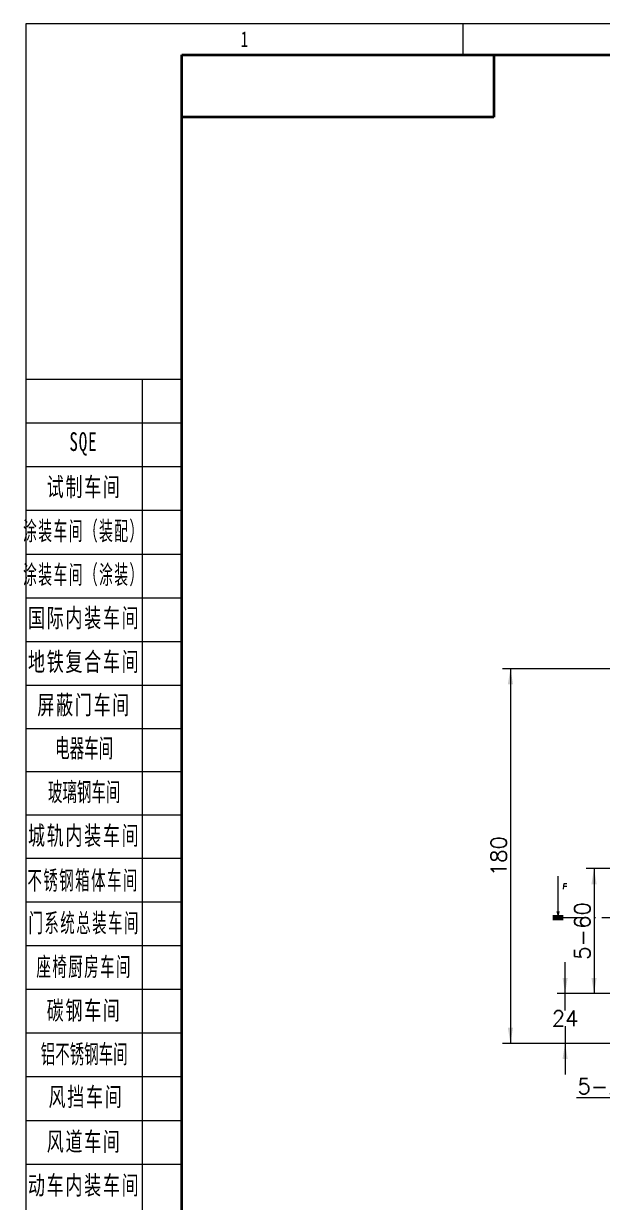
# Model space of a CAD drawing. Header units: millimetres. Extents: x -631 to 3210, y -446 to 2288.
# Drawn here: x -631 to -353, y 800 to 1366 of the extents above; entities that cross this region are included whole.
import ezdxf
from ezdxf.enums import TextEntityAlignment as Align

# ---------------------------------------------------------------- set-up
doc = ezdxf.new("R2010")
doc.units = ezdxf.units.MM
doc.linetypes.add('DASHDOT', pattern=[18.5, 12, -3, 0.5, -3])
doc.layers.get('0').update_dxf_attribs({"lineweight": 18})
for name, color, linetype, lineweight in [('尺寸线层', 3, 'Continuous', 18), ('粗实线层', 7, 'Continuous', 35), ('细实线层', 7, 'Continuous', 18)]:
    doc.layers.add(name, color=color, linetype=linetype, lineweight=lineweight)
doc.styles.get("Standard").update_dxf_attribs({"font": 'txt.shx', "bigfont": 'gbcbig.shx'})
doc.styles.add('标准', font='', dxfattribs={"width": 0.667})
doc.styles.get('标准').set_extended_font_data('宋体')
doc.dimstyles.get("Standard").update_dxf_attribs({"dimscale": 3, "dimtxt": 0.18, "dimasz": 0.18, "dimexe": 0.18, "dimexo": 0.0625, "dimgap": 0.09, "dimtad": 0, "dimtih": 1, "dimtoh": 1, "dimdec": 4, "dimzin": 0, "dimdsep": 46, "dimtxsty": 'Standard', "dimcen": 0.09, "dimdle": 0.36, "dimadec": 0, "dimazin": 0, "dimtfac": 1, "dimtdec": 4, "dimtofl": 0, "dimtmove": 0, "dimatfit": 3, "dimfxl": 0, "dimtolj": 1, "dimtzin": 0, "dimarcsym": 0})

# ---------------------------------------------------------------- blocks, each defined once
blk = doc.blocks.new('*X2')
at = {"layer": '尺寸线层', "linetype": 'Continuous'}
for p, q in [((-185, 91.49), (-210, 91.49)), ((-191.37, 91.49), (-191.37, -90.21)), ((-185, 84.49), (-210, 84.49)), ((-185, 77.49), (-210, 77.49)), ((-185, 70.49), (-210, 70.49)), ((-185, 63.49), (-210, 63.49)), ((-185, 56.49), (-210, 56.49)), ((-185, 49.49), (-210, 49.49)), ((-185, 42.49), (-210, 42.49)), ((-185, 35.56), (-210, 35.56)), ((-185, 35.56), (-210, 35.56)), ((-185, 28.64), (-210, 28.64)), ((-185, 28.64), (-210, 28.64)), ((-185, 21.71), (-210, 21.71)), ((-185, 21.71), (-210, 21.71)), ((-185, 14.79), (-210, 14.79)), ((-185, 7.79), (-210, 7.79)), ((-185, 0.79), (-210, 0.79)), ((-185, -6.21), (-210, -6.21)), ((-185, -13.21), (-210, -13.21)), ((-185, -20.21), (-210, -20.21)), ((-185, -27.21), (-210, -27.21)), ((-185, -34.21), (-210, -34.21))]:
    blk.add_line(p, q, dxfattribs=at)
at = {"layer": '粗实线层'}
for p, q in [((-185, -143.5), (-185, 143.5)), ((-185, 143.5), (205, 143.5)), ((-135, 143.5), (-135, 133.5)), ((-135, 133.5), (-185, 133.5))]:
    blk.add_line(p, q, dxfattribs=at)
at = {"layer": '细实线层'}
for p, q in [((-210, -148.5), (-210, 148.5)), ((-210, 148.5), (210, 148.5)), ((-140, 148.5), (-140, 143.5))]:
    blk.add_line(p, q, dxfattribs=at)
at = {"layer": '尺寸线层', "linetype": 'Continuous', "char_height": 3, "attachment_point": 5, "style": '标准'}
for s, insert, width, line_spacing_factor in [('\\T1.1;\\W0.667;SQE', (-200.8, 81.17), 31.0587, 0.47619), ('\\T1.1;\\W0.667;试制车间', (-200.68, 74.14), 31.0587, 0.57381), ('\\T1.1;\\W0.54149;涂装车间（装配）', (-200.73, 67.06), 27.5396, 0.574243), ('\\T1.1;\\W0.54149;涂装车间（涂装）', (-200.73, 60.06), 27.5396, 0.574243), ('\\T1.1;\\W0.667;国际内装车间', (-200.68, 53.14), 31.0587, 0.561905), ('\\T1.1;\\W0.667;地铁复合车间', (-200.68, 46.14), 31.0587, 0.561905), ('\\T1.1;\\W0.667;屏蔽门车间', (-200.68, 39.21), 31.0587, 0.561905), ('\\W1;{\\W0.567;\\T1;电器车间}', (-200.68, 32.29), 37.2629, 0.561905), ('\\W1;{\\W0.567;\\T1;玻璃钢车间}', (-200.68, 25.29), 37.2629, 0.564286), ('\\T1.1;城轨内装车间', (-200.68, 18.29), 18.6315, 1.15057), ('\\T1.1;{\\W0.567;不锈钢箱体车间}', (-200.85, 11.13), 18.6315, 1.15057), ('\\T1.1;{\\W0.567;门系统总装车间}', (-200.68, 4.29), 18.6315, 1.15057), ('\\T1.1;{\\W0.567;座椅厨房车间}', (-200.68, -2.71), 18.6315, 1.15057), ('\\T1.1;碳钢车间', (-200.68, -9.71), 18.6315, 1.15057), ('{\\W0.567;\\T1;铝不锈钢车间}', (-200.68, -16.71), 18.6315, 1.15057), ('\\T1.1;风挡车间', (-200.39, -23.55), 18.6315, 1.15057), ('\\T1.1;风道车间', (-200.68, -30.71), 18.6315, 1.15057), ('\\T1.1;动车内装车间', (-200.68, -37.71), 18.6315, 1.15057)]:
    blk.add_mtext(s, dxfattribs=dict(at, insert=insert, width=width, line_spacing_factor=line_spacing_factor))
at = {"layer": '尺寸线层', "style": '标准'}
for tag, height, width, p in [('T1', 2.5, 0.667, (-175, 146)), ('T2', 2.5, 0.667, (-105, 146)), ('T3', 2.5, 0.667, (-35, 146)), ('T4', 2.5, 0.667, (35, 146)), ('T5', 2.5, 0.667, (105, 146)), ('T6', 2.5, 0.667, (175, 146)), ('R1', 2.5, 0.667, (207.5, 111.38)), ('SQE', 3.5, 0.667, (-188.18, 80.99)), ('试制车间', 3.5, 0.28375, (-188.18, 73.99)), ('涂装车间（装配）', 3.5, 0.147264, (-188.18, 66.99)), ('涂装车间（涂装）', 3.5, 0.147264, (-188.18, 59.99)), ('国际内装车间', 3.5, 0.189302, (-188.18, 52.99)), ('地铁复合车间', 3.5, 0.186278, (-188.18, 46.02)), ('屏蔽门车间', 3.5, 0.225254, (-188.18, 39.14)), ('R2', 2.5, 0.667, (207.5, 37.12)), ('电器车间', 3.5, 0.292284, (-188.18, 32.21)), ('玻璃钢车间', 3.5, 0.225603, (-188.18, 25.29)), ('城轨内装车间', 3.5, 0.186278, (-188.18, 18.29)), ('不锈钢箱体车间', 3.5, 0.15932, (-188.18, 11.29)), ('门系统总装车间', 3.5, 0.161527, (-188.18, 4.29)), ('座椅厨房车间', 3.5, 0.186516, (-188.18, -2.71)), ('碳钢车间', 3.5, 0.28375, (-188.18, -9.71)), ('铝不锈钢车间', 3.5, 0.186397, (-188.18, -16.71)), ('风挡车间', 3.5, 0.284026, (-188.18, -23.71)), ('风道车间', 3.5, 0.284026, (-188.18, -30.71)), ('动车内装车间', 3.5, 0.186397, (-188.18, -37.71)), ('R3', 2.5, 0.667, (207.5, -37.12)), ('采购部', 3.5, 0.378308, (-188.18, -44.71)), ('检修服务部', 3.5, 0.223014, (-188.18, -51.71)), ('品管部', 3.5, 0.389426, (-188.18, -58.71)), ('生产保障部', 3.5, 0.223356, (-188.18, -65.71)), ('工业化部', 3.5, 0.281557, (-188.18, -72.71)), ('研发部', 3.5, 0.3788, (-188.18, -79.71)), ('旧底图总号', 3, 0.667, (-197.5, -100.5)), ('R4', 2.5, 0.667, (207.5, -111.38)), ('底图总号', 3, 0.667, (-197.5, -113.5)), ('签字', 3, 0.667, (-197.5, -126.5)), ('日期', 3, 0.667, (-197.5, -139.5)), ('B1', 2.5, 0.667, (-175, -146)), ('B2', 2.5, 0.667, (-105, -146)), ('B3', 2.5, 0.667, (-35, -146)), ('B4', 2.5, 0.667, (35, -146)), ('B5', 2.5, 0.667, (105, -146)), ('B6', 2.5, 0.667, (175, -146))]:
    blk.add_attdef(tag, text='', height=height, dxfattribs=dict(at, width=width)).set_placement(p, align=Align.MIDDLE_CENTER)
at = {"layer": '尺寸线层', "style": '标准', "width": 0.667}
blk.add_attdef('图号', text='', height=5.33, rotation=180, dxfattribs=at).set_placement((-160, 138.5), align=Align.MIDDLE_CENTER)
blk = doc.blocks.new('*X14')
at = {"layer": '尺寸线层', "linetype": 'Continuous'}
for points in [[(-397.04, 1056.51), (-395.79, 1049.01), (-398.29, 1049.01)], [(-397.04, 876.51), (-395.79, 884.01), (-398.29, 884.01)]]:
    blk.add_hatch(color=0, dxfattribs=at).paths.add_polyline_path(points, flags=0)
at = {"layer": '尺寸线层', "color": 0, "linetype": 'Continuous'}
for p, q in [((-346.47, 1056.51), (-400.79, 1056.51)), ((-397.04, 1056.51), (-397.04, 876.51)), ((-346.47, 876.51), (-400.79, 876.51))]:
    blk.add_line(p, q, dxfattribs=at)
at = {"layer": '尺寸线层', "color": 0, "insert": (-402.66, 966.51), "char_height": 7.5, "width": 36.4286, "attachment_point": 5, "rotation": 90}
blk.add_mtext('180', dxfattribs=at)
blk = doc.blocks.new('*X158')
at = {"layer": '尺寸线层', "linetype": 'Continuous'}
for points in [[(-356.85, 960.51), (-355.6, 953.01), (-358.1, 953.01)], [(-356.85, 900.51), (-355.6, 908.01), (-358.1, 908.01)]]:
    blk.add_hatch(color=0, dxfattribs=at).paths.add_polyline_path(points, flags=0)
at = {"layer": '尺寸线层', "color": 0, "linetype": 'Continuous'}
for p, q in [((-322.97, 960.51), (-360.6, 960.51)), ((-356.85, 960.51), (-356.85, 900.51)), ((-322.97, 900.51), (-360.6, 900.51))]:
    blk.add_line(p, q, dxfattribs=at)
at = {"layer": '尺寸线层', "color": 0, "insert": (-362.47, 930.51), "char_height": 7.5, "width": 57.1429, "attachment_point": 5, "rotation": 90}
blk.add_mtext('5-60', dxfattribs=at)
blk = doc.blocks.new('*X159')
at = {"layer": '尺寸线层', "linetype": 'Continuous'}
for points in [[(-326.09, 850.31), (-333.59, 849.06), (-333.59, 851.56)], [(-298.09, 850.31), (-290.59, 849.06), (-290.59, 851.56)]]:
    blk.add_hatch(color=0, dxfattribs=at).paths.add_polyline_path(points, flags=0)
at = {"layer": '尺寸线层', "color": 0, "linetype": 'Continuous'}
for p, q in [((-326.09, 903.64), (-326.09, 846.56)), ((-298.09, 903.64), (-298.09, 846.56)), ((-283.09, 850.31), (-365.27, 850.31))]:
    blk.add_line(p, q, dxfattribs=at)
at = {"layer": '尺寸线层', "color": 0, "insert": (-350.98, 855.93), "char_height": 7.5, "width": 57.1429, "attachment_point": 5}
blk.add_mtext('5-28', dxfattribs=at)
blk = doc.blocks.new('*X210')
at = {"layer": '尺寸线层', "linetype": 'Continuous'}
for points in [[(-370.75, 900.51), (-369.5, 908.01), (-372, 908.01)], [(-370.75, 876.51), (-369.5, 869.01), (-372, 869.01)]]:
    blk.add_hatch(color=0, dxfattribs=at).paths.add_polyline_path(points, flags=0)
at = {"layer": '尺寸线层', "color": 0, "linetype": 'Continuous'}
for p, q in [((-370.75, 892.26), (-370.75, 915.51)), ((-322.97, 900.51), (-374.5, 900.51)), ((-370.75, 884.76), (-370.75, 861.51)), ((-346.47, 876.51), (-374.5, 876.51))]:
    blk.add_line(p, q, dxfattribs=at)
at = {"layer": '尺寸线层', "color": 0, "insert": (-370.75, 888.51), "char_height": 7.5, "width": 25, "attachment_point": 5}
blk.add_mtext('24', dxfattribs=at)

msp = doc.modelspace()

# ---------------------------------------------------------------- hatches: boundary and pattern name
at = {"lineweight": 13}
msp.add_hatch(color=7, dxfattribs=at).paths.add_polyline_path([(-374.935, 939.92), (-374.131, 936.92), (-373.327, 939.92)], flags=0)

# ---------------------------------------------------------------- linework, layer by layer
at = {"color": 7, "lineweight": 13}
msp.add_line((-374.131, 936.92), (-374.131, 956.92), dxfattribs=at)
at = {"color": 7, "lineweight": 100, "ltscale": 0.125}
msp.add_line((-376.631, 936.92), (-371.631, 936.92), dxfattribs=at)
at = {"color": 7, "linetype": 'DASHDOT', "lineweight": 13}
msp.add_line((-371.631, 936.92), (-64.301, 936.92), dxfattribs=at)
at = {"color": 7, "lineweight": 13}
for points in [[(-371.506, 950.604), (-371.366, 952.179), (-371.261, 953.404), (-369.861, 953.404)], [(-371.366, 952.109), (-369.966, 952.109)]]:
    msp.add_lwpolyline(points, dxfattribs=at)

# ---------------------------------------------------------------- block references
ref = msp.add_blockref('*X2', (0, 921), dxfattribs=dict(xscale=3, yscale=3, zscale=3))
ref.add_attrib('T1', '1', dxfattribs={"layer": '尺寸线层', "height": 7.5, "style": '标准', "width": 0.667}).set_placement((-525, 1359), align=Align.MIDDLE_CENTER)

# ---------------------------------------------------------------- dimensions: what is measured, and where the dimension line sits
at = {"layer": '尺寸线层'}
for base, p1, p2, override, picture, middle in [((-397.035, 876.513), (-344.594, 1056.513), (-344.594, 876.513), {"dimtxt": 2.5, "dimasz": 2.5, "dimexe": 1.25, "dimexo": 0.625, "dimgap": 0.625, "dimtad": 1, "dimtih": 0, "dimtoh": 0, "dimdec": 2, "dimzin": 8, "dimdsep": 44, "dimsah": 1, "dimdle": 5, "dimtdec": 2, "dimtofl": 1, "dimatfit": 0, "dimtfill": 1, "dimtzin": 8}, '*X14', (-397.035, 966.513)), ((-356.849, 900.513), (-321.094, 960.513), (-321.094, 900.513), {"dimtxt": 2.5, "dimasz": 2.5, "dimexe": 1.25, "dimexo": 0.625, "dimgap": 0.625, "dimtad": 1, "dimtih": 0, "dimtoh": 0, "dimdec": 2, "dimzin": 8, "dimdsep": 44, "dimpost": '5-<>', "dimsah": 1, "dimdle": 5, "dimtdec": 2, "dimtofl": 1, "dimatfit": 0, "dimtfill": 1, "dimtzin": 8}, '*X158', (-356.849, 930.513))]:
    dim = msp.add_linear_dim(base=base, p1=p1, p2=p2, angle=90, dimstyle='Standard', override=override, dxfattribs=at)
    dim.commit()
    dim.dimension.update_dxf_attribs({"geometry": picture, "text_midpoint": middle})
dim = msp.add_linear_dim(base=(-370.753, 876.513), p1=(-321.094, 900.513), p2=(-344.594, 876.513), angle=270, dimstyle='Standard', override={"dimtxt": 2.5, "dimasz": 2.5, "dimexe": 1.25, "dimexo": 0.625, "dimgap": 0.625, "dimtad": 1, "dimdec": 2, "dimzin": 8, "dimdsep": 44, "dimsah": 1, "dimdle": 5, "dimtdec": 2, "dimtofl": 1, "dimatfit": 0, "dimtfill": 1, "dimtzin": 8}, dxfattribs=at)
dim.commit()
dim.dimension.update_dxf_attribs({"geometry": '*X210', "text_midpoint": (-370.753, 888.513), "dimtype": 160})
dim = msp.add_linear_dim(base=(-326.094, 850.309), p1=(-298.094, 905.513), p2=(-326.094, 905.513), dimstyle='Standard', override={"dimtxt": 2.5, "dimasz": 2.5, "dimexe": 1.25, "dimexo": 0.625, "dimgap": 0.625, "dimtad": 1, "dimtih": 0, "dimtoh": 0, "dimdec": 2, "dimzin": 8, "dimdsep": 44, "dimpost": '5-<>', "dimsah": 1, "dimdle": 5, "dimtdec": 2, "dimtofl": 1, "dimatfit": 0, "dimtfill": 1, "dimtzin": 8}, dxfattribs=at)
dim.commit()
dim.dimension.update_dxf_attribs({"geometry": '*X159', "text_midpoint": (-350.88, 850.309)})

doc.saveas('drawing.dxf')
